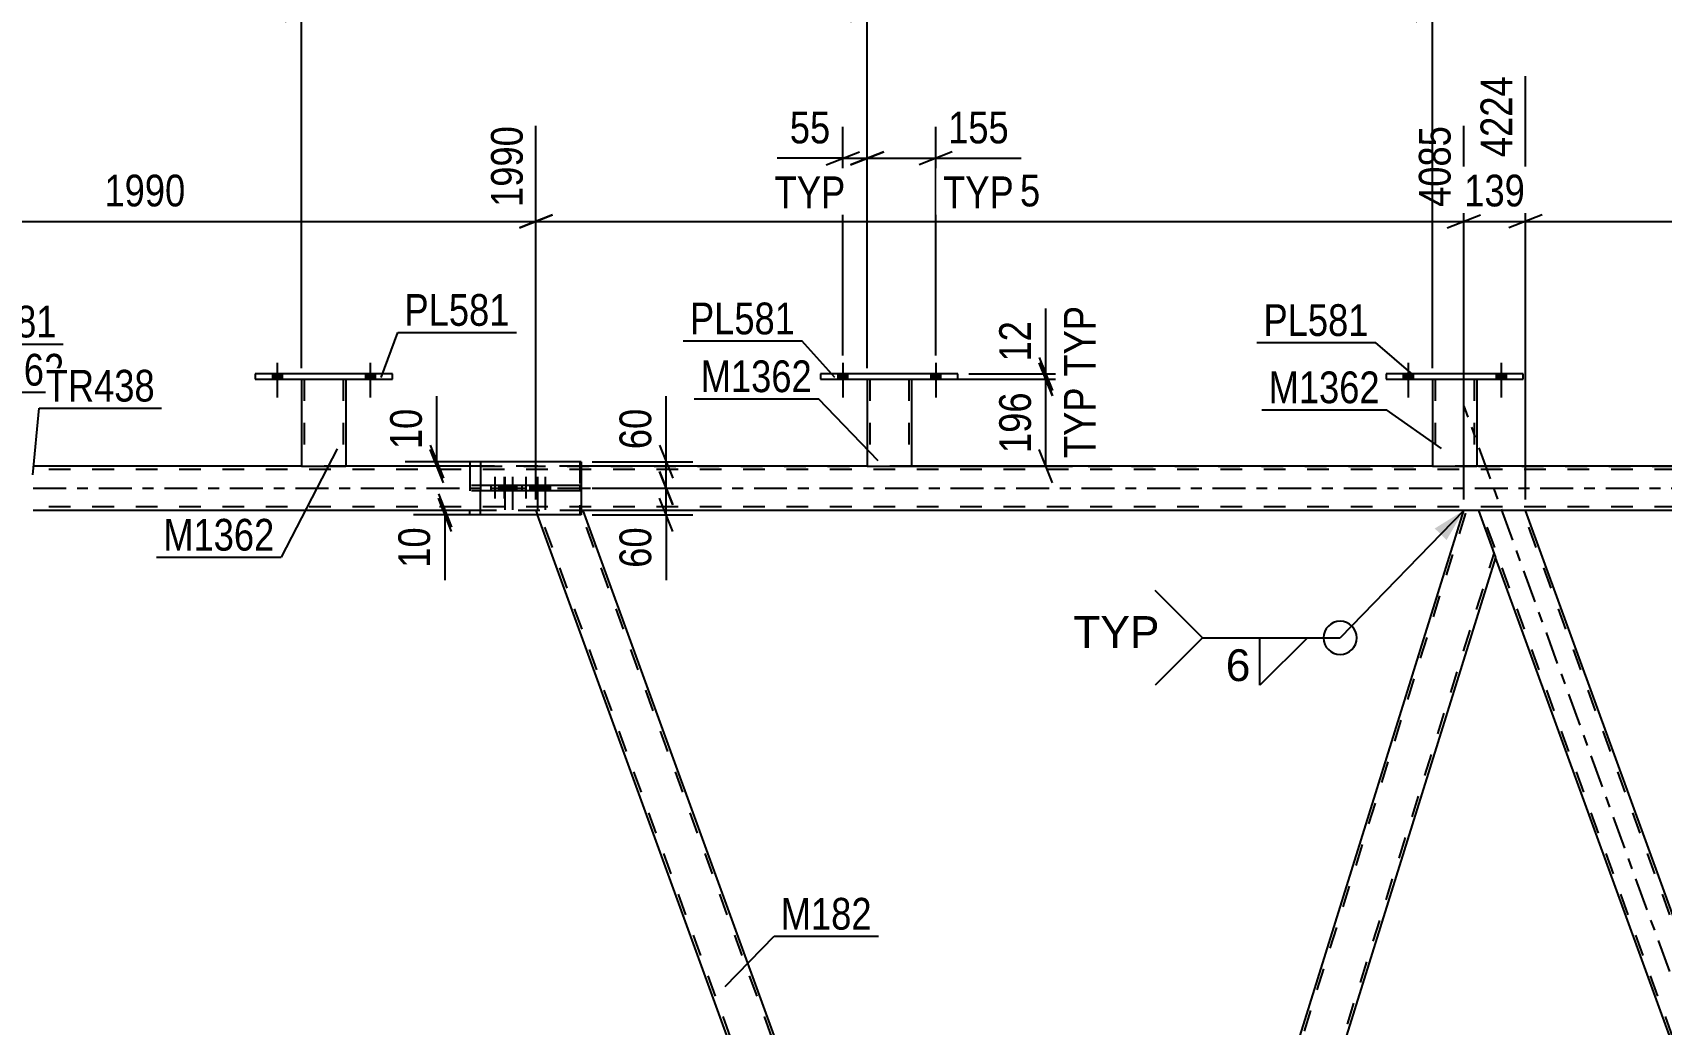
# Model space of a CAD drawing. Header units: millimetres. Extents: x -75 to 766, y -434 to 160.
# Drawn here: x 25.2 to 172.3, y -48.4 to 41.1 of the extents above; entities that cross this region are included whole.
import ezdxf

# ---------------------------------------------------------------- set-up
doc = ezdxf.new("R2010")
doc.units = ezdxf.units.MM
doc.linetypes.add('DXK_LINE_DOT2', pattern=[3.9198, 1.9599, -1.9599])
doc.linetypes.add('DXK_LINE_DOT3', pattern=[5.9187, 2.979, -0.9799, 0.9799, -0.9799])
doc.styles.add('Arial', font='arial.ttf', dxfattribs={"height": 0.2})
doc.styles.add('Arial Narrow', font='ARIALN.TTF', dxfattribs={"height": 0.2})

# ---------------------------------------------------------------- blocks, each defined once
blk = doc.blocks.new('Bolt-814185074-3454 - 3452')
at = {"linetype": 'Continuous'}
for points in [[(46.83, 9.84), (47.71, 9.84), (47.71, 10.32), (46.83, 10.32)], [(55.23, 9.84), (56.11, 9.84), (56.11, 10.32), (55.23, 10.32)]]:
    blk.add_hatch(color=1, dxfattribs=at).paths.add_polyline_path(points)
at = {"color": 1, "linetype": 'Continuous'}
for p, q in [((46.83, 10.32), (46.83, 9.84)), ((47.27, 11.32), (47.27, 8.2)), ((47.71, 10.32), (47.71, 9.84)), ((55.23, 10.32), (55.23, 9.84)), ((55.67, 11.32), (55.67, 8.2)), ((56.11, 10.32), (56.11, 9.84))]:
    blk.add_line(p, q, dxfattribs=at)
blk = doc.blocks.new('Bolt-814185074-3455 - 3452')
at = {"linetype": 'Continuous'}
for points in [[(46.83, 9.84), (47.71, 9.84), (47.71, 10.32), (46.83, 10.32)], [(55.23, 9.84), (56.11, 9.84), (56.11, 10.32), (55.23, 10.32)]]:
    blk.add_hatch(color=1, dxfattribs=at).paths.add_polyline_path(points)
at = {"color": 1, "linetype": 'Continuous'}
for p, q in [((46.83, 10.32), (46.83, 9.84)), ((47.27, 11.32), (47.27, 8.2)), ((47.71, 10.32), (47.71, 9.84)), ((55.23, 10.32), (55.23, 9.84)), ((55.67, 11.32), (55.67, 8.2)), ((56.11, 10.32), (56.11, 9.84))]:
    blk.add_line(p, q, dxfattribs=at)
blk = doc.blocks.new('Bolt-814185074-3456 - 3452')
at = {"linetype": 'Continuous'}
for points in [[(97.91, 9.84), (98.79, 9.84), (98.79, 10.32), (97.91, 10.32)], [(106.31, 9.84), (107.19, 9.84), (107.19, 10.32), (106.31, 10.32)]]:
    blk.add_hatch(color=1, dxfattribs=at).paths.add_polyline_path(points)
at = {"color": 1, "linetype": 'Continuous'}
for p, q in [((97.91, 10.32), (97.91, 9.84)), ((98.35, 11.32), (98.35, 8.2)), ((98.79, 10.32), (98.79, 9.84)), ((106.31, 10.32), (106.31, 9.84)), ((106.75, 11.32), (106.75, 8.2)), ((107.19, 10.32), (107.19, 9.84))]:
    blk.add_line(p, q, dxfattribs=at)
blk = doc.blocks.new('Bolt-814185074-3457 - 3452')
at = {"linetype": 'Continuous'}
for points in [[(97.91, 9.84), (98.79, 9.84), (98.79, 10.32), (97.91, 10.32)], [(106.31, 9.84), (107.19, 9.84), (107.19, 10.32), (106.31, 10.32)]]:
    blk.add_hatch(color=1, dxfattribs=at).paths.add_polyline_path(points)
at = {"color": 1, "linetype": 'Continuous'}
for p, q in [((97.91, 10.32), (97.91, 9.84)), ((98.35, 11.32), (98.35, 8.2)), ((98.79, 10.32), (98.79, 9.84)), ((106.31, 10.32), (106.31, 9.84)), ((106.75, 11.32), (106.75, 8.2)), ((107.19, 10.32), (107.19, 9.84))]:
    blk.add_line(p, q, dxfattribs=at)
blk = doc.blocks.new('Bolt-814185074-3458 - 3452')
at = {"linetype": 'Continuous'}
for points in [[(148.99, 9.84), (149.87, 9.84), (149.87, 10.32), (148.99, 10.32)], [(157.39, 9.84), (158.27, 9.84), (158.27, 10.32), (157.39, 10.32)]]:
    blk.add_hatch(color=1, dxfattribs=at).paths.add_polyline_path(points)
at = {"color": 1, "linetype": 'Continuous'}
for p, q in [((148.99, 10.32), (148.99, 9.84)), ((149.43, 11.32), (149.43, 8.2)), ((149.87, 10.32), (149.87, 9.84)), ((157.39, 10.32), (157.39, 9.84)), ((157.83, 11.32), (157.83, 8.2)), ((158.27, 10.32), (158.27, 9.84))]:
    blk.add_line(p, q, dxfattribs=at)
blk = doc.blocks.new('Bolt-814185074-3459 - 3452')
at = {"linetype": 'Continuous'}
for points in [[(148.99, 9.84), (149.87, 9.84), (149.87, 10.32), (148.99, 10.32)], [(157.39, 9.84), (158.27, 9.84), (158.27, 10.32), (157.39, 10.32)]]:
    blk.add_hatch(color=1, dxfattribs=at).paths.add_polyline_path(points)
at = {"color": 1, "linetype": 'Continuous'}
for p, q in [((148.99, 10.32), (148.99, 9.84)), ((149.43, 11.32), (149.43, 8.2)), ((149.87, 10.32), (149.87, 9.84)), ((157.39, 10.32), (157.39, 9.84)), ((157.83, 11.32), (157.83, 8.2)), ((158.27, 10.32), (158.27, 9.84))]:
    blk.add_line(p, q, dxfattribs=at)
blk = doc.blocks.new('Part-814185074-3482 - 3452')
at = {"color": 2, "linetype": 'Continuous'}
for p, q in [((45.27, 10.32), (45.27, 9.84)), ((57.67, 10.32), (45.27, 10.32)), ((57.67, 9.84), (57.67, 10.32)), ((45.27, 9.84), (57.67, 9.84))]:
    blk.add_line(p, q, dxfattribs=at)
blk = doc.blocks.new('Part-814185074-3497 - 3452')
at = {"color": 2, "linetype": 'Continuous'}
for p, q in [((49.47, 9.84), (49.47, 2)), ((53.47, 9.84), (53.47, 2)), ((49.47, 2), (53.47, 2))]:
    blk.add_line(p, q, dxfattribs=at)
at = {"color": 7, "linetype": 'DXK_LINE_DOT2'}
for p, q in [((49.47, 9.84), (53.47, 9.84)), ((49.47, 9.84), (49.47, 9.84)), ((49.47, 9.84), (49.47, 9.84)), ((49.71, 9.84), (49.71, 2)), ((53.23, 9.84), (53.23, 2)), ((53.47, 9.84), (53.47, 9.84)), ((53.47, 9.84), (53.47, 9.84)), ((53.17, 2), (53.21, 2)), ((53.17, 2), (53.21, 2)), ((53.21, 2), (53.23, 2)), ((53.21, 2), (53.23, 2))]:
    blk.add_line(p, q, dxfattribs=at)
blk = doc.blocks.new('Part-814185074-3502 - 3452')
at = {"color": 2, "linetype": 'Continuous'}
for p, q in [((96.35, 10.32), (96.35, 9.84)), ((108.75, 10.32), (96.35, 10.32)), ((108.75, 9.84), (108.75, 10.32)), ((96.35, 9.84), (108.75, 9.84))]:
    blk.add_line(p, q, dxfattribs=at)
blk = doc.blocks.new('Part-814185074-3507 - 3452')
at = {"color": 2, "linetype": 'Continuous'}
for p, q in [((100.55, 9.84), (100.55, 2)), ((104.55, 9.84), (104.55, 2)), ((100.55, 2), (104.55, 2))]:
    blk.add_line(p, q, dxfattribs=at)
at = {"color": 7, "linetype": 'DXK_LINE_DOT2'}
for p, q in [((100.55, 9.84), (104.55, 9.84)), ((100.55, 9.84), (100.55, 9.84)), ((100.55, 9.84), (100.55, 9.84)), ((100.79, 9.84), (100.79, 2)), ((104.31, 9.84), (104.31, 2)), ((104.55, 9.84), (104.55, 9.84)), ((104.55, 9.84), (104.55, 9.84)), ((104.25, 2), (104.29, 2)), ((104.25, 2), (104.29, 2)), ((104.29, 2), (104.31, 2)), ((104.29, 2), (104.31, 2))]:
    blk.add_line(p, q, dxfattribs=at)
blk = doc.blocks.new('Part-814185074-3512 - 3452')
at = {"color": 2, "linetype": 'Continuous'}
for p, q in [((147.43, 10.32), (147.43, 9.84)), ((159.83, 10.32), (147.43, 10.32)), ((159.83, 9.84), (159.83, 10.32)), ((147.43, 9.84), (159.83, 9.84))]:
    blk.add_line(p, q, dxfattribs=at)
blk = doc.blocks.new('Part-814185074-3517 - 3452')
at = {"color": 2, "linetype": 'Continuous'}
for p, q in [((151.63, 9.84), (151.63, 2)), ((155.63, 9.84), (155.63, 2)), ((151.63, 2), (155.63, 2))]:
    blk.add_line(p, q, dxfattribs=at)
at = {"color": 7, "linetype": 'DXK_LINE_DOT2'}
for p, q in [((151.63, 9.84), (155.63, 9.84)), ((151.63, 9.84), (151.63, 9.84)), ((151.63, 9.84), (151.63, 9.84)), ((151.87, 9.84), (151.87, 2)), ((155.39, 9.84), (155.39, 2)), ((155.63, 9.84), (155.63, 9.84)), ((155.63, 9.84), (155.63, 9.84)), ((155.33, 2), (155.37, 2)), ((155.33, 2), (155.37, 2)), ((155.37, 2), (155.39, 2)), ((155.37, 2), (155.39, 2))]:
    blk.add_line(p, q, dxfattribs=at)
blk = doc.blocks.new('Part-814185074-3902 - 3452')
at = {"color": 2, "linetype": 'Continuous'}
for p, q in [((74.73, 2.4), (65.63, 2.4)), ((65.63, 2.4), (65.63, 0.24)), ((74.73, 2.4), (74.73, -2.4)), ((65.63, -2.4), (65.63, -0.24)), ((74.73, -2.4), (65.63, -2.4))]:
    blk.add_line(p, q, dxfattribs=at)
at = {"color": 7, "linetype": 'DXK_LINE_DOT2'}
blk.add_line((65.63, 0.24), (65.63, -0.24), dxfattribs=at)
blk = doc.blocks.new('Part-814185074-3736 - 3452')
at = {"color": 2, "linetype": 'Continuous'}
for p, q in [((117.75, -119.75), (154.46, -2)), ((155.77, -2), (154.46, -2)), ((155.77, -2), (157.32, -6.25)), ((157.32, -6.25), (120.86, -123.22)), ((119.02, -123.22), (117.75, -119.75))]:
    blk.add_line(p, q, dxfattribs=at)
at = {"color": 7, "linetype": 'DXK_LINE_DOT2'}
for p, q in [((117.89, -120.12), (154.71, -2)), ((120.61, -123.22), (157.19, -5.88)), ((119.02, -123.22), (120.86, -123.22))]:
    blk.add_line(p, q, dxfattribs=at)
blk = doc.blocks.new('Part-814185074-3741 - 3452')
at = {"color": 7, "linetype": 'DXK_LINE_DOT3'}
blk.add_line((205.44, -132.62), (154.48, 7.4), dxfattribs=at)
at = {"color": 2, "linetype": 'Continuous'}
for p, q in [((160.03, -2), (155.77, -2)), ((202.4, -118.4), (160.03, -2)), ((198.14, -118.4), (157.32, -6.25))]:
    blk.add_line(p, q, dxfattribs=at)
at = {"color": 7, "linetype": 'DXK_LINE_DOT2'}
for p, q in [((155.77, -2), (157.32, -6.25)), ((200.15, -123.22), (156.03, -2)), ((203.9, -123.22), (159.78, -2)), ((199.89, -123.22), (198.14, -118.4)), ((204.15, -123.22), (202.4, -118.4)), ((204.15, -123.22), (199.89, -123.22))]:
    blk.add_line(p, q, dxfattribs=at)
blk = doc.blocks.new('Part-814185074-3752 - 3452')
at = {"color": 2, "linetype": 'Continuous'}
for p, q in [((49.47, 2), (25.23, 2)), ((65.63, 2), (53.47, 2)), ((100.55, 2), (74.73, 2)), ((151.63, 2), (104.55, 2)), ((202.71, 2), (155.63, 2)), ((65.63, -2), (25.23, -2)), ((154.46, -2), (74.9, -2)), ((239.59, -2), (160.03, -2))]:
    blk.add_line(p, q, dxfattribs=at)
at = {"color": 7, "linetype": 'DXK_LINE_DOT2'}
for p, q in [((640.09, 1.68), (25.23, 1.68)), ((53.47, 2), (49.47, 2)), ((65.63, 2), (640.09, 2)), ((74.73, 2), (65.63, 2)), ((104.55, 2), (100.55, 2)), ((155.63, 2), (151.63, 2)), ((640.09, -1.68), (25.23, -1.68)), ((74.9, -2), (65.63, -2)), ((160.03, -2), (154.46, -2))]:
    blk.add_line(p, q, dxfattribs=at)
at = {"color": 7, "linetype": 'DXK_LINE_DOT3'}
blk.add_line((25.23, 0), (640.09, 0), dxfattribs=at)
blk = doc.blocks.new('Part-814185074-3804 - 3452')
at = {"color": 7, "linetype": 'DXK_LINE_DOT2'}
for p, q in [((70.64, -2), (70.68, -2)), ((74.75, -2), (70.64, -2)), ((70.64, -2), (70.79, -2.4)), ((115.02, -123.22), (70.9, -2)), ((118.76, -123.22), (74.64, -2)), ((119.02, -123.22), (117.75, -119.75)), ((119.02, -123.22), (114.76, -123.22))]:
    blk.add_line(p, q, dxfattribs=at)
at = {"color": 2, "linetype": 'Continuous'}
for p, q in [((114.76, -123.22), (70.79, -2.4)), ((74.75, -2), (74.73, -2)), ((74.9, -2), (74.75, -2)), ((117.75, -119.75), (74.9, -2))]:
    blk.add_line(p, q, dxfattribs=at)
blk = doc.blocks.new('Part-814185074-3901 - 3452')
at = {"color": 2, "linetype": 'Continuous'}
for p, q in [((71.93, 0.24), (65.63, 0.24)), ((65.63, 0.24), (65.63, -0.24)), ((74.73, 0.24), (71.93, 0.24)), ((71.93, 0.24), (71.93, -0.24)), ((74.73, 0.24), (74.73, -0.24)), ((71.93, -0.24), (65.63, -0.24)), ((74.73, -0.24), (71.93, -0.24))]:
    blk.add_line(p, q, dxfattribs=at)
blk = doc.blocks.new('Bolt-814185074-3903 - 3452')
at = {"linetype": 'Continuous'}
for points in [[(68.19, 0.24), (67.47, 0.24), (67.47, -0.24), (68.19, -0.24)], [(68.87, 0.24), (68.15, 0.24), (68.15, -0.24), (68.87, -0.24)], [(71.15, 0.24), (70.43, 0.24), (70.43, -0.24), (71.15, -0.24)], [(71.83, 0.24), (71.11, 0.24), (71.11, -0.24), (71.83, -0.24)]]:
    blk.add_hatch(color=1, dxfattribs=at).paths.add_polyline_path(points)
at = {"color": 1, "linetype": 'Continuous'}
for p, q in [((67.47, 0.24), (67.47, -0.24)), ((67.83, 1.04), (67.83, -1.96)), ((68.15, 0.24), (68.15, -0.24)), ((68.19, 0.24), (68.19, -0.24)), ((68.51, 1.04), (68.51, -1.96)), ((68.87, 0.24), (68.87, -0.24)), ((70.43, 0.24), (70.43, -0.24)), ((70.79, 1.04), (70.79, -1.96)), ((71.11, 0.24), (71.11, -0.24)), ((71.15, 0.24), (71.15, -0.24)), ((71.47, 1.04), (71.47, -1.96)), ((71.83, 0.24), (71.83, -0.24))]:
    blk.add_line(p, q, dxfattribs=at)
blk = doc.blocks.new('Part-814185074-3907 - 3452')
at = {"color": 7, "linetype": 'DXK_LINE_DOT2'}
for p, q in [((74.61, 0.24), (64.67, 0.24)), ((64.67, 0.24), (64.67, -0.24)), ((70.64, 0.24), (70.64, -0.24)), ((74.61, 0.24), (74.61, -0.24)), ((74.61, -0.24), (64.67, -0.24))]:
    blk.add_line(p, q, dxfattribs=at)
blk = doc.blocks.new('Part-814185074-3908 - 3452')
at = {"color": 2, "linetype": 'Continuous'}
for p, q in [((65.63, 2.4), (64.67, 2.4)), ((64.67, 2.4), (64.67, 2)), ((64.67, -2.4), (64.67, -2)), ((65.63, -2.4), (64.67, -2.4))]:
    blk.add_line(p, q, dxfattribs=at)
at = {"color": 7, "linetype": 'DXK_LINE_DOT2'}
for p, q in [((64.67, 2), (64.67, -2)), ((74.61, 2.4), (65.63, 2.4)), ((74.61, 2.4), (74.61, -2.4)), ((74.61, -2.4), (65.63, -2.4))]:
    blk.add_line(p, q, dxfattribs=at)
blk = doc.blocks.new('Bolt-814185074-3909 - 3452')
at = {"color": 1, "linetype": 'DXK_LINE_DOT2'}
for p, q in [((66.55, 0.24), (66.55, -0.24)), ((66.91, 1.04), (66.91, -1.96)), ((67.27, 0.24), (67.27, -0.24)), ((67.41, 0.24), (67.41, -0.24)), ((67.77, 1.04), (67.77, -1.96)), ((68.13, 0.24), (68.13, -0.24)), ((69.37, 0.24), (69.37, -0.24)), ((69.73, 1.04), (69.73, -1.96)), ((70.09, 0.24), (70.09, -0.24)), ((70.23, 0.24), (70.23, -0.24)), ((70.59, 1.04), (70.59, -1.96)), ((70.95, 0.24), (70.95, -0.24))]:
    blk.add_line(p, q, dxfattribs=at)
blk = doc.blocks.new('StraightDimension-814185074-4511 - 3452')
at = {"color": 7, "linetype": 'Continuous'}
for p, q in [((70.64, -1), (70.64, 32.71)), ((154.46, -1), (154.46, 32.71)), ((72.14, 24.7), (69.14, 23.5)), ((70.64, 24.1), (154.46, 24.1)), ((152.96, 23.5), (155.96, 24.7))]:
    blk.add_line(p, q, dxfattribs=at)
at = {"color": 0}
blk.add_wipeout([(116.8, 24.85), (116.8, 29.05), (108.29, 29.05), (108.29, 24.85)], dxfattribs=at)
at = {"color": 3, "style": 'Arial Narrow'}
blk.add_text('2095', height=2.863, dxfattribs=at).set_placement((108.89, 25.45))
at = {"color": 0, "linetype": 'Continuous'}
blk.add_wipeout([(153.86, 33.31), (149.66, 33.31), (149.66, 24.8), (153.86, 24.8)], dxfattribs=at)
at = {"color": 3, "linetype": 'Continuous', "style": 'Arial Narrow'}
blk.add_text('4085', height=2.863, rotation=90.0002, dxfattribs=at).set_placement((153.26, 25.4))
blk = doc.blocks.new('StraightDimension-814185074-5079 - 3452')
at = {"color": 7, "linetype": 'Continuous'}
for p, q in [((61.82, -0.5), (63.02, -3.5)), ((63.02, -3.9), (61.82, -0.9)), ((64.63, -2), (59.57, -2)), ((64.63, -2.4), (59.57, -2.4)), ((62.42, -2.4), (62.42, -2)), ((62.42, -2.4), (62.42, -8.31)), ((62.42, -2.4), (62.42, -8.31))]:
    blk.add_line(p, q, dxfattribs=at)
at = {"color": 0}
blk.add_wipeout([(61.67, -2.92), (57.47, -2.92), (57.47, -7.78), (61.67, -7.78)], dxfattribs=at)
at = {"color": 3, "style": 'Arial Narrow'}
blk.add_text('10', height=2.863, rotation=90.0002, dxfattribs=at).set_placement((61.07, -7.18))
blk = doc.blocks.new('StraightDimension-814185074-5125 - 3452')
at = {"color": 7, "linetype": 'Continuous'}
for p, q in [((81.8, 1.5), (83, -1.5)), ((75.73, 0), (84.8, 0)), ((82.4, -2.4), (82.4, 0)), ((83, -3.9), (81.8, -0.9)), ((75.73, -2.4), (84.8, -2.4)), ((82.4, -2.4), (82.4, -8.31)), ((82.4, -2.4), (82.4, -8.31))]:
    blk.add_line(p, q, dxfattribs=at)
at = {"color": 0}
blk.add_wipeout([(81.65, -2.92), (77.45, -2.92), (77.45, -7.78), (81.65, -7.78)], dxfattribs=at)
at = {"color": 3, "style": 'Arial Narrow'}
blk.add_text('60', height=2.863, rotation=90.0002, dxfattribs=at).set_placement((81.05, -7.18))
blk = doc.blocks.new('StraightDimension-814185074-3924 - 3452')
at = {"color": 7, "linetype": 'Continuous'}
for p, q in [((116.1, 11.34), (117.3, 8.34)), ((103.55, 9.84), (119.1, 9.84)), ((116.7, 2), (116.7, 9.84)), ((117.3, 0.5), (116.1, 3.5)), ((103.55, 2), (119.1, 2))]:
    blk.add_line(p, q, dxfattribs=at)
at = {"color": 0}
blk.add_wipeout([(115.95, 9.26), (111.75, 9.26), (111.75, 2.58), (115.95, 2.58)], dxfattribs=at)
at = {"color": 0, "linetype": 'Continuous'}
blk.add_wipeout([(121.8, 9.71), (117.6, 9.71), (117.6, 2.12), (121.8, 2.12)], dxfattribs=at)
at = {"color": 3, "linetype": 'Continuous', "style": 'Arial Narrow'}
blk.add_text('TYP', height=2.863, rotation=90.0002, dxfattribs=at).set_placement((121.2, 2.72))
at = {"color": 3, "style": 'Arial Narrow'}
blk.add_text('196', height=2.863, rotation=90.0002, dxfattribs=at).set_placement((115.35, 3.18))
blk = doc.blocks.new('StraightDimension-814185074-3943 - 3452')
at = {"color": 7, "linetype": 'Continuous'}
for p, q in [((116.7, 10.32), (116.7, 16.23)), ((116.7, 10.32), (116.7, 16.23)), ((116.1, 11.82), (117.3, 8.82)), ((109.75, 10.32), (119.1, 10.32)), ((117.3, 8.34), (116.1, 11.34)), ((116.7, 9.84), (116.7, 10.32)), ((103.55, 9.84), (119.1, 9.84))]:
    blk.add_line(p, q, dxfattribs=at)
at = {"color": 0, "linetype": 'Continuous'}
blk.add_wipeout([(121.8, 17.07), (117.6, 17.07), (117.6, 9.48), (121.8, 9.48)], dxfattribs=at)
at = {"color": 0}
blk.add_wipeout([(115.95, 15.7), (111.75, 15.7), (111.75, 10.84), (115.95, 10.84)], dxfattribs=at)
at = {"color": 3, "linetype": 'Continuous', "style": 'Arial Narrow'}
blk.add_text('TYP', height=2.863, rotation=90.0002, dxfattribs=at).set_placement((121.2, 10.08))
at = {"color": 3, "style": 'Arial Narrow'}
blk.add_text('12', height=2.863, rotation=90.0002, dxfattribs=at).set_placement((115.35, 11.44))
blk = doc.blocks.new('StraightDimension-814185074-4206 - 3452')
at = {"color": 7, "linetype": 'Continuous'}
for p, q in [((0, -3), (0, -61.62)), ((36.63, -122.22), (36.63, -56.37)), ((1.5, -58.62), (-1.5, -59.82)), ((35.13, -59.82), (38.13, -58.62)), ((0, -59.22), (36.63, -59.22))]:
    blk.add_line(p, q, dxfattribs=at)
at = {"color": 0}
blk.add_wipeout([(22.57, -58.47), (22.57, -54.27), (14.06, -54.27), (14.06, -58.47)], dxfattribs=at)
at = {"color": 3, "style": 'Arial Narrow'}
blk.add_text('1139', height=2.863, dxfattribs=at).set_placement((14.66, -57.87))
blk = doc.blocks.new('StraightDimension-814185074-4217 - 3452')
at = {"color": 7, "linetype": 'Continuous'}
for p, q in [((70.64, -1), (70.64, 32.71)), ((0, 7.5), (0, 27.23)), ((1.5, 24.7), (-1.5, 23.5)), ((0, 24.1), (70.64, 24.1)), ((69.14, 23.5), (72.14, 24.7))]:
    blk.add_line(p, q, dxfattribs=at)
at = {"color": 0}
blk.add_wipeout([(39.58, 24.85), (39.58, 29.05), (31.06, 29.05), (31.06, 24.85)], dxfattribs=at)
at = {"color": 3, "style": 'Arial Narrow'}
blk.add_text('1990', height=2.863, dxfattribs=at).set_placement((31.66, 25.45))
at = {"color": 0, "linetype": 'Continuous'}
for points in [[(70.04, 33.31), (65.84, 33.31), (65.84, 24.8), (70.04, 24.8)], [(-0.6, 27.83), (-4.8, 27.83), (-4.8, 24.8), (-0.6, 24.8)]]:
    blk.add_wipeout(points, dxfattribs=at)
at = {"color": 3, "linetype": 'Continuous', "style": 'Arial Narrow'}
for s, height, p in [('1990', 2.863, (69.44, 25.4)), ('0', 2.86, (-1.2, 25.4))]:
    blk.add_text(s, height=height, rotation=90.0002, dxfattribs=at).set_placement(p)
blk = doc.blocks.new('StraightDimension-814185074-4463 - 3452')
at = {"color": 7, "linetype": 'Continuous'}
for p, q in [((160.03, -1), (160.03, 37.21)), ((239.59, -1), (239.59, 32.71)), ((161.53, 24.7), (158.53, 23.5)), ((160.03, 24.1), (239.59, 24.1)), ((238.09, 23.5), (241.09, 24.7))]:
    blk.add_line(p, q, dxfattribs=at)
at = {"color": 0}
blk.add_wipeout([(204.07, 24.85), (204.07, 29.05), (195.55, 29.05), (195.55, 24.85)], dxfattribs=at)
at = {"color": 3, "style": 'Arial Narrow'}
blk.add_text('1989', height=2.863, dxfattribs=at).set_placement((196.15, 25.45))
at = {"color": 0, "linetype": 'Continuous'}
blk.add_wipeout([(238.99, 33.31), (234.79, 33.31), (234.79, 24.8), (238.99, 24.8)], dxfattribs=at)
at = {"color": 3, "linetype": 'Continuous', "style": 'Arial Narrow'}
blk.add_text('6213', height=2.863, rotation=90.0002, dxfattribs=at).set_placement((238.39, 25.4))
blk = doc.blocks.new('StraightDimension-814185074-4487 - 3452')
at = {"color": 7, "linetype": 'Continuous'}
for p, q in [((160.03, -1), (160.03, 37.21)), ((154.46, -1), (154.46, 32.71)), ((152.96, 23.5), (155.96, 24.7)), ((154.46, 24.1), (160.03, 24.1)), ((161.53, 24.7), (158.53, 23.5))]:
    blk.add_line(p, q, dxfattribs=at)
at = {"color": 0}
blk.add_wipeout([(160.59, 24.85), (160.59, 29.05), (153.9, 29.05), (153.9, 24.85)], dxfattribs=at)
at = {"color": 3, "style": 'Arial Narrow'}
blk.add_text('139', height=2.863, dxfattribs=at).set_placement((154.5, 25.45))
at = {"color": 0, "linetype": 'Continuous'}
blk.add_wipeout([(159.43, 37.81), (155.23, 37.81), (155.23, 29.3), (159.43, 29.3)], dxfattribs=at)
at = {"color": 3, "linetype": 'Continuous', "style": 'Arial Narrow'}
blk.add_text('4224', height=2.863, rotation=90.0002, dxfattribs=at).set_placement((158.83, 29.9))
blk = doc.blocks.new('StraightDimension-814185074-4867 - 3452')
at = {"color": 7, "linetype": 'Continuous'}
for p, q in [((-17.64, -1.5), (-18.84, 1.5)), ((-1.64, 0), (-21.09, 0)), ((-18.24, -125.86), (-18.24, 0)), ((-18.84, -124.36), (-17.64, -127.36)), ((34.99, -125.86), (-21.09, -125.86))]:
    blk.add_line(p, q, dxfattribs=at)
at = {"color": 0}
blk.add_wipeout([(-18.99, -58.67), (-23.19, -58.67), (-23.19, -67.19), (-18.99, -67.19)], dxfattribs=at)
at = {"color": 3, "style": 'Arial Narrow'}
blk.add_text('3147', height=2.863, rotation=90.0002, dxfattribs=at).set_placement((-19.59, -66.59))
blk = doc.blocks.new('StraightDimension-814185074-5102 - 3452')
at = {"color": 7, "linetype": 'Continuous'}
for p, q in [((61.68, 2.4), (61.68, 8.31)), ((61.68, 2.4), (61.68, 8.31)), ((61.08, 3.9), (62.28, 0.9)), ((62.28, 0.5), (61.08, 3.5)), ((64.63, 2.4), (58.83, 2.4)), ((64.63, 2), (58.83, 2)), ((61.68, 2), (61.68, 2.4))]:
    blk.add_line(p, q, dxfattribs=at)
at = {"color": 0}
blk.add_wipeout([(60.93, 7.78), (56.73, 7.78), (56.73, 2.93), (60.93, 2.93)], dxfattribs=at)
at = {"color": 3, "style": 'Arial Narrow'}
blk.add_text('10', height=2.863, rotation=90.0002, dxfattribs=at).set_placement((60.33, 3.53))
blk = doc.blocks.new('StraightDimension-814185074-5136 - 3452')
at = {"color": 7, "linetype": 'Continuous'}
for p, q in [((82.4, 2.4), (82.4, 8.31)), ((82.4, 2.4), (82.4, 8.31)), ((81.8, 3.9), (83, 0.9)), ((75.73, 2.4), (84.8, 2.4)), ((83, -1.5), (81.8, 1.5)), ((82.4, 0), (82.4, 2.4)), ((75.73, 0), (84.8, 0))]:
    blk.add_line(p, q, dxfattribs=at)
at = {"color": 0}
blk.add_wipeout([(81.65, 7.78), (77.45, 7.78), (77.45, 2.93), (81.65, 2.93)], dxfattribs=at)
at = {"color": 3, "style": 'Arial Narrow'}
blk.add_text('60', height=2.863, rotation=90.0002, dxfattribs=at).set_placement((81.05, 3.53))
blk = doc.blocks.new('StraightDimension-814185074-10464 - 3452')
at = {"color": 7, "linetype": 'Continuous'}
for p, q in [((100.55, 10.84), (100.55, 32.64)), ((106.75, 11.99), (106.75, 32.64)), ((99.05, 29.19), (102.05, 30.39)), ((100.55, 29.79), (106.75, 29.79)), ((108.25, 30.39), (105.25, 29.19)), ((106.75, 29.79), (114.48, 29.79)), ((106.75, 29.79), (114.48, 29.79))]:
    blk.add_line(p, q, dxfattribs=at)
at = {"color": 0}
blk.add_wipeout([(113.96, 30.54), (113.96, 34.74), (107.27, 34.74), (107.27, 30.54)], dxfattribs=at)
at = {"color": 0, "linetype": 'Continuous'}
blk.add_wipeout([(114.41, 24.69), (114.41, 28.89), (106.82, 28.89), (106.82, 24.69)], dxfattribs=at)
at = {"color": 3, "style": 'Arial Narrow'}
blk.add_text('155', height=2.863, dxfattribs=at).set_placement((107.87, 31.14))
at = {"color": 3, "linetype": 'Continuous', "style": 'Arial Narrow'}
blk.add_text('TYP', height=2.863, dxfattribs=at).set_placement((107.42, 25.29))
blk = doc.blocks.new('StraightDimension-814185074-10522 - 3452')
at = {"color": 7, "linetype": 'Continuous'}
for p, q in [((100.55, 10.84), (100.55, 51.35)), ((151.63, 10.84), (151.63, 51.35)), ((102.05, 43.34), (99.05, 42.14)), ((100.55, 42.74), (151.63, 42.74)), ((150.13, 42.14), (153.13, 43.34))]:
    blk.add_line(p, q, dxfattribs=at)
at = {"color": 0}
blk.add_wipeout([(130.34, 43.49), (130.34, 47.69), (121.83, 47.69), (121.83, 43.49)], dxfattribs=at)
at = {"color": 3, "style": 'Arial Narrow'}
blk.add_text('1277', height=2.863, dxfattribs=at).set_placement((122.43, 44.09))
at = {"color": 0, "linetype": 'Continuous'}
blk.add_wipeout([(151.03, 51.95), (146.83, 51.95), (146.83, 43.44), (151.03, 43.44)], dxfattribs=at)
at = {"color": 3, "linetype": 'Continuous', "style": 'Arial Narrow'}
blk.add_text('4014', height=2.863, rotation=90.0002, dxfattribs=at).set_placement((150.43, 44.04))
blk = doc.blocks.new('StraightDimension-814185074-10465 - 3452')
at = {"color": 7, "linetype": 'Continuous'}
for p, q in [((98.35, 12), (98.35, 32.64)), ((100.55, 10.84), (100.55, 32.64)), ((98.35, 29.79), (92.44, 29.79)), ((98.35, 29.79), (92.44, 29.79)), ((96.85, 29.19), (99.85, 30.39)), ((98.35, 29.79), (100.55, 29.79)), ((102.05, 30.39), (99.05, 29.19))]:
    blk.add_line(p, q, dxfattribs=at)
at = {"color": 0}
blk.add_wipeout([(97.82, 30.54), (97.82, 34.74), (92.97, 34.74), (92.97, 30.54)], dxfattribs=at)
at = {"color": 0, "linetype": 'Continuous'}
blk.add_wipeout([(99.19, 24.69), (99.19, 28.89), (91.6, 28.89), (91.6, 24.69)], dxfattribs=at)
at = {"color": 3, "style": 'Arial Narrow'}
blk.add_text('55', height=2.863, dxfattribs=at).set_placement((93.57, 31.14))
at = {"color": 3, "linetype": 'Continuous', "style": 'Arial Narrow'}
blk.add_text('TYP', height=2.863, dxfattribs=at).set_placement((92.2, 25.29))
blk = doc.blocks.new('StraightDimension-814185074-10521 - 3452')
at = {"color": 7, "linetype": 'Continuous'}
for p, q in [((151.63, 10.84), (151.63, 51.35)), ((202.71, 10.84), (202.71, 51.35)), ((153.13, 43.34), (150.13, 42.14)), ((151.63, 42.74), (202.71, 42.74)), ((201.21, 42.14), (204.21, 43.34))]:
    blk.add_line(p, q, dxfattribs=at)
at = {"color": 0}
blk.add_wipeout([(181.42, 43.49), (181.42, 47.69), (172.91, 47.69), (172.91, 43.49)], dxfattribs=at)
at = {"color": 3, "style": 'Arial Narrow'}
blk.add_text('1277', height=2.863, dxfattribs=at).set_placement((173.51, 44.09))
at = {"color": 0, "linetype": 'Continuous'}
blk.add_wipeout([(202.11, 51.95), (197.91, 51.95), (197.91, 43.44), (202.11, 43.44)], dxfattribs=at)
at = {"color": 3, "linetype": 'Continuous', "style": 'Arial Narrow'}
blk.add_text('5291', height=2.863, rotation=90.0002, dxfattribs=at).set_placement((201.51, 44.04))
blk = doc.blocks.new('StraightDimension-814185074-10523 - 3452')
at = {"color": 7, "linetype": 'Continuous'}
for p, q in [((49.47, 10.84), (49.47, 51.35)), ((100.55, 10.84), (100.55, 51.35)), ((50.97, 43.34), (47.97, 42.14)), ((49.47, 42.74), (100.55, 42.74)), ((99.05, 42.14), (102.05, 43.34))]:
    blk.add_line(p, q, dxfattribs=at)
at = {"color": 0}
blk.add_wipeout([(79.26, 43.49), (79.26, 47.69), (70.75, 47.69), (70.75, 43.49)], dxfattribs=at)
at = {"color": 3, "style": 'Arial Narrow'}
blk.add_text('1277', height=2.863, dxfattribs=at).set_placement((71.35, 44.09))
at = {"color": 0, "linetype": 'Continuous'}
blk.add_wipeout([(99.95, 51.95), (95.75, 51.95), (95.75, 43.44), (99.95, 43.44)], dxfattribs=at)
at = {"color": 3, "linetype": 'Continuous', "style": 'Arial Narrow'}
blk.add_text('2737', height=2.863, rotation=90.0002, dxfattribs=at).set_placement((99.35, 44.04))
blk = doc.blocks.new('StraightDimension-814185074-10524 - 3452')
at = {"color": 7, "linetype": 'Continuous'}
for p, q in [((7.33, 10.84), (7.33, 54.02)), ((49.47, 10.84), (49.47, 51.35)), ((8.83, 43.34), (5.83, 42.14)), ((7.33, 42.74), (49.47, 42.74)), ((47.97, 42.14), (50.97, 43.34))]:
    blk.add_line(p, q, dxfattribs=at)
at = {"color": 0}
blk.add_wipeout([(32.65, 43.49), (32.65, 47.69), (24.14, 47.69), (24.14, 43.49)], dxfattribs=at)
at = {"color": 3, "style": 'Arial Narrow'}
blk.add_text('1277', height=2.863, dxfattribs=at).set_placement((24.74, 44.09))
at = {"color": 0, "linetype": 'Continuous'}
blk.add_wipeout([(48.87, 51.95), (44.67, 51.95), (44.67, 43.44), (48.87, 43.44)], dxfattribs=at)
at = {"color": 3, "linetype": 'Continuous', "style": 'Arial Narrow'}
blk.add_text('1460', height=2.863, rotation=90.0002, dxfattribs=at).set_placement((48.27, 44.04))
blk = doc.blocks.new('Mark-814185074-3508 - 3452')
at = {"color": 0}
blk.add_wipeout([(145.87, 13.75), (145.87, 16.75), (136.36, 16.75), (136.36, 13.75)], dxfattribs=at)
blk.add_wipeout([(145.87, 13.75), (145.87, 16.75), (136.36, 16.75), (136.36, 13.75)], dxfattribs=at)
at = {"color": 30, "linetype": 'Continuous'}
for p in [(135.76, 13.15), (149.92, 10.21)]:
    blk.add_line(p, (146.47, 13.15), dxfattribs=at)
at = {"color": 3, "style": 'Arial Narrow'}
blk.add_text('PL581', height=2.863, dxfattribs=at).set_placement((136.36, 13.75))
blk = doc.blocks.new('Mark-814185074-3538 - 3452')
at = {"color": 0}
blk.add_wipeout([(27.34, 13.62), (27.34, 16.62), (17.84, 16.62), (17.84, 13.62)], dxfattribs=at)
blk.add_wipeout([(27.34, 13.62), (27.34, 16.62), (17.84, 16.62), (17.84, 13.62)], dxfattribs=at)
at = {"color": 30, "linetype": 'Continuous'}
for p, q in [((14.49, 9.9), (17.24, 13.02)), ((17.24, 13.02), (27.94, 13.02))]:
    blk.add_line(p, q, dxfattribs=at)
at = {"color": 3, "style": 'Arial Narrow'}
blk.add_text('PL581', height=2.863, dxfattribs=at).set_placement((17.84, 13.62))
blk = doc.blocks.new('Mark-814185074-3478 - 3452')
at = {"color": 0}
blk.add_wipeout([(68.27, 14.67), (68.27, 17.67), (58.76, 17.67), (58.76, 14.67)], dxfattribs=at)
blk.add_wipeout([(68.27, 14.67), (68.27, 17.67), (58.76, 17.67), (58.76, 14.67)], dxfattribs=at)
at = {"color": 30, "linetype": 'Continuous'}
for p, q in [((56.64, 9.99), (58.16, 14.07)), ((58.16, 14.07), (68.87, 14.07))]:
    blk.add_line(p, q, dxfattribs=at)
at = {"color": 3, "style": 'Arial Narrow'}
blk.add_text('PL581', height=2.863, dxfattribs=at).set_placement((58.76, 14.67))
blk = doc.blocks.new('Mark-814185074-3493 - 3452')
at = {"color": 0}
blk.add_wipeout([(47.02, -5.63), (47.02, -2.63), (36.97, -2.63), (36.97, -5.63)], dxfattribs=at)
blk.add_wipeout([(47.02, -5.63), (47.02, -2.63), (36.97, -2.63), (36.97, -5.63)], dxfattribs=at)
at = {"color": 30, "linetype": 'Continuous'}
for p in [(52.69, 3.57), (36.37, -6.23)]:
    blk.add_line(p, (47.62, -6.23), dxfattribs=at)
at = {"color": 3, "style": 'Arial Narrow'}
blk.add_text('M1362', height=2.863, dxfattribs=at).set_placement((36.97, -5.63))
blk = doc.blocks.new('Mark-814185074-3800 - 3452')
at = {"color": 0}
blk.add_wipeout([(100.98, -39.85), (100.98, -36.85), (92.75, -36.85), (92.75, -39.85)], dxfattribs=at)
blk.add_wipeout([(100.98, -39.85), (100.98, -36.85), (92.75, -36.85), (92.75, -39.85)], dxfattribs=at)
at = {"color": 30, "linetype": 'Continuous'}
for p, q in [((87.74, -44.98), (92.15, -40.45)), ((92.15, -40.45), (101.58, -40.45))]:
    blk.add_line(p, q, dxfattribs=at)
at = {"color": 3, "style": 'Arial Narrow'}
blk.add_text('M182', height=2.863, dxfattribs=at).set_placement((92.75, -39.85))
blk = doc.blocks.new('Mark-814185074-3498 - 3452')
at = {"color": 0}
blk.add_wipeout([(94.05, 13.9), (94.05, 16.9), (84.55, 16.9), (84.55, 13.9)], dxfattribs=at)
blk.add_wipeout([(94.05, 13.9), (94.05, 16.9), (84.55, 16.9), (84.55, 13.9)], dxfattribs=at)
at = {"color": 30, "linetype": 'Continuous'}
for p in [(83.95, 13.3), (97.63, 10)]:
    blk.add_line(p, (94.65, 13.3), dxfattribs=at)
at = {"color": 3, "style": 'Arial Narrow'}
blk.add_text('PL581', height=2.863, dxfattribs=at).set_placement((84.55, 13.9))
blk = doc.blocks.new('Mark-814185074-3503 - 3452')
at = {"color": 0}
blk.add_wipeout([(95.57, 8.68), (95.57, 11.68), (85.52, 11.68), (85.52, 8.68)], dxfattribs=at)
blk.add_wipeout([(95.57, 8.68), (95.57, 11.68), (85.52, 11.68), (85.52, 8.68)], dxfattribs=at)
at = {"color": 30, "linetype": 'Continuous'}
for p in [(84.92, 8.08), (101.54, 2.48)]:
    blk.add_line(p, (96.17, 8.08), dxfattribs=at)
at = {"color": 3, "style": 'Arial Narrow'}
blk.add_text('M1362', height=2.863, dxfattribs=at).set_placement((85.52, 8.68))
blk = doc.blocks.new('Mark-814185074-3513 - 3452')
at = {"color": 0}
blk.add_wipeout([(146.87, 7.68), (146.87, 10.68), (136.82, 10.68), (136.82, 7.68)], dxfattribs=at)
blk.add_wipeout([(146.87, 7.68), (146.87, 10.68), (136.82, 10.68), (136.82, 7.68)], dxfattribs=at)
at = {"color": 30, "linetype": 'Continuous'}
for p in [(136.22, 7.08), (152.44, 3.58)]:
    blk.add_line(p, (147.47, 7.08), dxfattribs=at)
at = {"color": 3, "style": 'Arial Narrow'}
blk.add_text('M1362', height=2.863, dxfattribs=at).set_placement((136.82, 7.68))
blk = doc.blocks.new('Mark-814185074-3543 - 3452')
at = {"color": 0}
blk.add_wipeout([(28.05, 9.27), (28.05, 12.27), (17.99, 12.27), (17.99, 9.27)], dxfattribs=at)
blk.add_wipeout([(28.05, 9.27), (28.05, 12.27), (17.99, 12.27), (17.99, 9.27)], dxfattribs=at)
at = {"color": 30, "linetype": 'Continuous'}
for p, q in [((10.33, 2.35), (17.39, 8.67)), ((17.39, 8.67), (28.65, 8.67))]:
    blk.add_line(p, q, dxfattribs=at)
at = {"color": 3, "style": 'Arial Narrow'}
blk.add_text('M1362', height=2.863, dxfattribs=at).set_placement((17.99, 9.27))
blk = doc.blocks.new('Mark-814185074-3748 - 3452')
at = {"color": 0}
blk.add_wipeout([(36.22, 7.83), (36.22, 10.83), (26.35, 10.83), (26.35, 7.83)], dxfattribs=at)
blk.add_wipeout([(36.22, 7.83), (36.22, 10.83), (26.35, 10.83), (26.35, 7.83)], dxfattribs=at)
at = {"color": 30, "linetype": 'Continuous'}
for p, q in [((25.2, 1.22), (25.75, 7.23)), ((25.75, 7.23), (36.82, 7.23))]:
    blk.add_line(p, q, dxfattribs=at)
at = {"color": 3, "style": 'Arial Narrow'}
blk.add_text('TR438', height=2.863, dxfattribs=at).set_placement((26.35, 7.83))
blk = doc.blocks.new('WeldMark-814185074-5213 - 3452')
at = {"linetype": 'Continuous'}
blk.add_hatch(color=30, dxfattribs=at).paths.add_polyline_path([(151.83, -3.63), (154.46, -2), (152.9, -4.67)])
at = {"color": 30, "linetype": 'Continuous'}
blk.add_line((154.46, -2), (143.28, -13.51), dxfattribs=at)
at = {"color": 3, "linetype": 'Continuous'}
for q in [(126.57, -9.22), (126.57, -17.79)]:
    blk.add_line((130.85, -13.51), q, dxfattribs=at)
for start, end in [(90, 270), (270, 90)]:
    blk.add_arc((143.28, -13.51), 1.5, start, end, dxfattribs=at)
at = {"color": 0}
blk.add_wipeout([(135.38, -17.61), (135.38, -14.21), (132.75, -14.21), (132.75, -17.61)], dxfattribs=at)
at = {"color": 30, "linetype": 'Continuous'}
blk.add_line((130.85, -13.51), (143.28, -13.51), dxfattribs=at)
at = {"color": 3, "linetype": 'Continuous'}
for p, q in [((136.03, -13.51), (140.32, -13.51)), ((140.32, -13.51), (136.03, -17.79)), ((136.03, -17.79), (136.03, -13.51))]:
    blk.add_line(p, q, dxfattribs=at)
at = {"color": 3, "style": 'Arial'}
blk.add_text('6', height=2.87, dxfattribs=at).set_placement((132.95, -17.41))
at = {"color": 0, "linetype": 'Continuous'}
blk.add_wipeout([(126.95, -14.41), (126.95, -11.41), (119.18, -11.41), (119.18, -14.41)], dxfattribs=at)
blk.add_wipeout([(126.95, -14.41), (126.95, -11.41), (119.18, -11.41), (119.18, -14.41)], dxfattribs=at)
at = {"color": 3, "linetype": 'Continuous', "style": 'Arial'}
blk.add_text('TYP', height=2.865, dxfattribs=at).set_placement((119.18, -14.41))

msp = doc.modelspace()

# ---------------------------------------------------------------- block references
for name in ['Part-814185074-3482 - 3452', 'Bolt-814185074-3454 - 3452', 'Bolt-814185074-3455 - 3452', 'Part-814185074-3502 - 3452', 'Bolt-814185074-3456 - 3452', 'Bolt-814185074-3457 - 3452', 'Part-814185074-3512 - 3452', 'Bolt-814185074-3458 - 3452', 'Bolt-814185074-3459 - 3452', 'Part-814185074-3497 - 3452', 'Part-814185074-3507 - 3452', 'Part-814185074-3517 - 3452', 'Part-814185074-3741 - 3452', 'Part-814185074-3752 - 3452', 'Part-814185074-3908 - 3452', 'Part-814185074-3902 - 3452', 'Part-814185074-3907 - 3452', 'Part-814185074-3901 - 3452', 'Bolt-814185074-3909 - 3452', 'Bolt-814185074-3903 - 3452', 'Part-814185074-3804 - 3452', 'Part-814185074-3736 - 3452', 'StraightDimension-814185074-4206 - 3452']:
    msp.add_blockref(name, (0, 0))

# ---------------------------------------------------------------- next in the draw order: block references
for name in ['StraightDimension-814185074-4463 - 3452', 'StraightDimension-814185074-4511 - 3452', 'StraightDimension-814185074-5079 - 3452', 'WeldMark-814185074-5213 - 3452', 'Mark-814185074-3800 - 3452']:
    msp.add_blockref(name, (0, 0))

# ---------------------------------------------------------------- next in the draw order: block references
for name in ['StraightDimension-814185074-4487 - 3452', 'StraightDimension-814185074-4217 - 3452', 'StraightDimension-814185074-3924 - 3452', 'StraightDimension-814185074-5125 - 3452']:
    msp.add_blockref(name, (0, 0))

# ---------------------------------------------------------------- next in the draw order: block references
for name in ['StraightDimension-814185074-3943 - 3452', 'StraightDimension-814185074-5102 - 3452', 'StraightDimension-814185074-5136 - 3452', 'Mark-814185074-3493 - 3452', 'StraightDimension-814185074-4867 - 3452']:
    msp.add_blockref(name, (0, 0))

# ---------------------------------------------------------------- next in the draw order: block references
msp.add_blockref('StraightDimension-814185074-10464 - 3452', (0, 0))

# ---------------------------------------------------------------- next in the draw order: block references
msp.add_blockref('StraightDimension-814185074-10522 - 3452', (0, 0))

# ---------------------------------------------------------------- next in the draw order: block references
for name in ['StraightDimension-814185074-10521 - 3452', 'StraightDimension-814185074-10465 - 3452']:
    msp.add_blockref(name, (0, 0))

# ---------------------------------------------------------------- next in the draw order: block references
for name in ['StraightDimension-814185074-10523 - 3452', 'Mark-814185074-3508 - 3452']:
    msp.add_blockref(name, (0, 0))

# ---------------------------------------------------------------- next in the draw order: block references
for name in ['StraightDimension-814185074-10524 - 3452', 'Mark-814185074-3478 - 3452', 'Mark-814185074-3498 - 3452', 'Mark-814185074-3513 - 3452']:
    msp.add_blockref(name, (0, 0))

# ---------------------------------------------------------------- next in the draw order: block references
for name in ['Mark-814185074-3538 - 3452', 'Mark-814185074-3503 - 3452']:
    msp.add_blockref(name, (0, 0))

# ---------------------------------------------------------------- next in the draw order: block references
msp.add_blockref('Mark-814185074-3543 - 3452', (0, 0))

# ---------------------------------------------------------------- next in the draw order: block references
msp.add_blockref('Mark-814185074-3748 - 3452', (0, 0))

doc.saveas('drawing.dxf')
